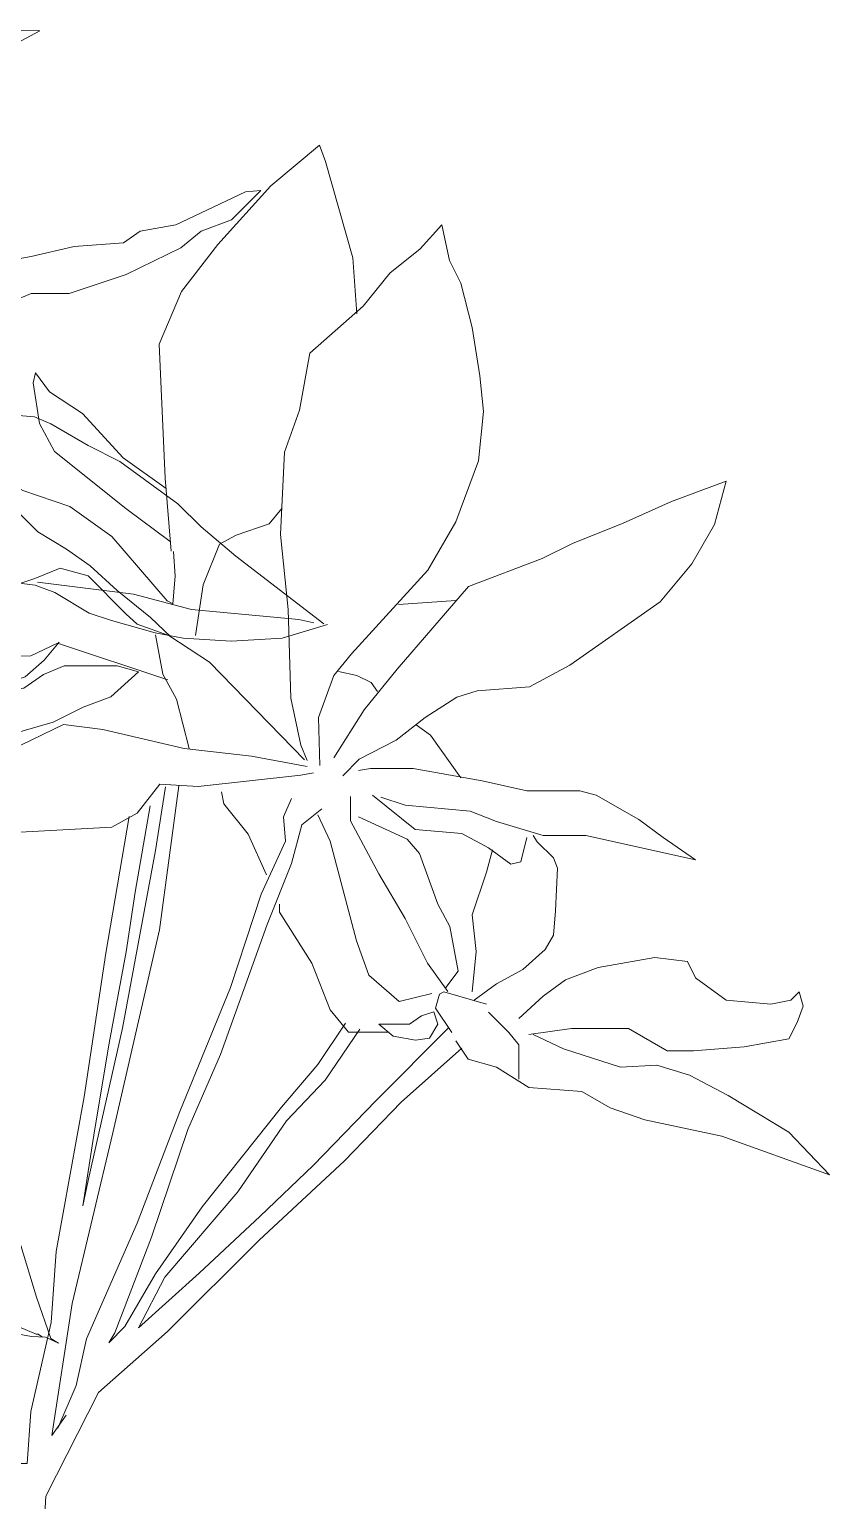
# Model space of a CAD drawing. Header units: millimetres. Extents: x -63086 to 144078, y -129912 to 13382.
# Drawn here: x 51541.1 to 51812.7, y -43729.7 to -43230.4 of the extents above; entities that cross this region are included whole.
import ezdxf

# ---------------------------------------------------------------- set-up
doc = ezdxf.new("R2010")
doc.units = ezdxf.units.MM
doc.layers.get('0').update_dxf_attribs({"lineweight": 0})
doc.layers.add('観葉植物', color=92, linetype='Continuous', lineweight=9)

# ---------------------------------------------------------------- blocks, each defined once
blk = doc.blocks.new('アンスリウム（CAD素材.com）')
at = {"color": 0, "linetype": 'ByBlock', "lineweight": -2}
for points in [[(393.28, 650.66), (363.37, 673.61), (351.55, 683.58), (343.67, 691.46), (323.96, 705.84), (313.29, 711.17), (300.54, 718.59), (294.98, 720.91), (275.73, 722.53), (265.77, 717.89), (259.74, 713.49), (252.55, 710.94), (242.35, 704.91), (222.64, 706.07)], [(252.55, 668.74), (263.91, 667.82), (295.21, 663.87), (301.93, 661.32), (313.53, 654.37), (321.18, 651.82), (336.01, 647.64), (345.52, 645.79), (361.75, 644.86), (379.14, 645.79), (394.44, 650.43)], [(296.04, 664.79), (328.68, 660.71), (348.34, 655.52), (384.69, 652.18), (389.89, 651.07)], [(284.74, 458.41), (295.76, 422.19), (300.54, 408.13), (303.15, 406.54), (298.8, 408.57), (294.02, 408.86), (280.83, 411.17)], [(216.71, 459.16), (223.52, 457.86), (227.29, 455.11), (229.9, 451.92), (235.55, 448.3), (243.95, 441.78), (249.03, 439.46), (264.39, 426.42), (280.76, 415.84), (295.54, 409.61), (296.26, 409.61), (297.71, 408.59)]]:
    blk.add_lwpolyline(points, dxfattribs=at)
blk = doc.blocks.new('パキラ2（CAD素材.com）')
at = {"color": 0, "linetype": 'ByBlock', "lineweight": -2}
for points in [[(-21.05, 1714.45), (-17.17, 1720.91), (-13.72, 1729.1), (-9.42, 1735.99), (0.92, 1742.02), (28.07, 1743.75), (75.46, 1743.32), (65.98, 1738.15), (51.76, 1732.12), (36.25, 1726.95), (12.56, 1723.5), (-16.31, 1710.57), (-21.48, 1707.56), (-24.93, 1672.23), (-27.43, 1641.8), (-30.53, 1614.5)], [(182.98, 1647.27), (181.69, 1666.22), (172.43, 1698.97), (170.36, 1704.48), (153.82, 1690.7), (135.89, 1670.7), (123.49, 1654.85), (115.9, 1636.93), (117.97, 1591.43), (120.04, 1566.61)], [(33.24, 1642.07), (40.99, 1654.13), (50.47, 1661.46), (60.38, 1664.47), (72.44, 1666.63), (87.09, 1670.07), (103.89, 1671.37), (109.5, 1675.24), (121.56, 1677.4), (145.25, 1688.6), (150.42, 1689.03), (140.52, 1679.12), (130.18, 1675.24), (123.28, 1669.64), (104.76, 1660.6), (85.37, 1654.13), (72.44, 1654.13), (63.4, 1650.26), (46.16, 1640.35), (31.94, 1636.47), (20.74, 1625.27), (10.4, 1620.1), (-18.46, 1607.6), (-27.94, 1599.85)], [(170.49, 1493.89), (170.06, 1510.26), (175.23, 1524.48), (181.26, 1531.8), (207.11, 1560.24), (216.59, 1576.61), (224.35, 1597.29), (226.07, 1614.09), (224.78, 1626.16), (222.19, 1642.53), (218.31, 1657.61), (214.44, 1665.36), (211.85, 1677.43), (204.53, 1669.24), (194.19, 1661.05), (185.14, 1649.85), (167.04, 1633.91), (163.6, 1614.52), (158.43, 1600.31), (157.13, 1572.3), (159.72, 1546.88), (160.58, 1516.72), (164.03, 1500.78), (166.18, 1495.61)], [(118.36, 1587.98), (103.71, 1598.32), (89.92, 1613.4), (78.72, 1620.73), (73.98, 1627.19), (73.12, 1623.74), (75.28, 1609.96), (80.45, 1600.48), (104.57, 1581.09), (119.65, 1569.89)], [(120.84, 1566.52), (121.38, 1558.17), (120.57, 1548.74), (118.69, 1549.82), (99.84, 1571.63), (85.57, 1581.86), (69.68, 1587.25), (55.95, 1595.06), (54.33, 1602.87)], [(39.77, 1599.13), (49.22, 1597.48), (57.56, 1589.4), (66.99, 1581.06), (74.8, 1573.25), (84.49, 1567.32), (92.57, 1561.67), (101.72, 1553.32), (113.03, 1544.17), (120.03, 1537.43)], [(178.25, 1490.44), (183.85, 1496.04), (196.34, 1502.51), (206.25, 1510.26), (217.02, 1517.15), (223.91, 1519.31), (241.58, 1520.6), (255.37, 1527.93), (285.96, 1549.47), (296.73, 1562.39), (304.48, 1575.75), (308.36, 1590.4), (289.83, 1583.5), (273.46, 1576.18), (256.23, 1569.29), (245.89, 1564.12), (220.9, 1554.64), (196.77, 1526.63), (185.57, 1512.85), (175.23, 1496.47)], [(128.27, 1538.01), (130.85, 1555.24), (136.45, 1569.03), (142.06, 1572.04), (153.26, 1575.92), (157.57, 1581.09)], [(118.83, 1522.97), (81.46, 1535.45), (72.42, 1531.14), (51.74, 1530.71), (56.04, 1546.65), (62.08, 1553.54), (73.71, 1557.42), (82.32, 1560.87), (91.8, 1558.28), (104.59, 1545.41), (108.45, 1541.88), (119.22, 1538.01), (133.01, 1528.96), (165.32, 1495.78)], [(197.2, 1548.61), (216.59, 1549.9)], [(126.11, 1499.66), (121.81, 1516.46), (117.22, 1524.95), (114.64, 1538.3)], [(25.25, 1498.93), (30.9, 1504.31), (39.52, 1509.16), (52.45, 1517.24), (59.72, 1520.47), (70.49, 1523.97), (76.95, 1529.62), (82.03, 1535.78)], [(22.56, 1488.16), (42.75, 1504.58), (58.64, 1514.01), (62.41, 1518.85), (69.95, 1520.2), (76.68, 1524.78), (83.68, 1527.74), (101.74, 1527.79), (108.95, 1525.68), (99.57, 1517.24), (90.14, 1513.74), (79.91, 1508.62), (59.45, 1502.7), (42.21, 1495.97), (26.33, 1483.31)], [(176.81, 1525.8), (183, 1524.46), (187.85, 1522.03), (190, 1519.07)], [(166.18, 1493.63), (147.23, 1497.08), (124.39, 1499.66), (96.82, 1506.12), (83.46, 1507.85), (69.24, 1500.95), (52.87, 1494.49), (32.19, 1482.43), (31.76, 1475.97), (38.22, 1475.54), (51.15, 1472.95), (68.81, 1471.23), (99.83, 1472.95), (108.45, 1477.69), (116.2, 1487.6), (129.13, 1486.74), (164.03, 1490.61), (168.34, 1491.48)], [(203.2, 1507.76), (208.04, 1504.26), (218.28, 1489.72)], [(191.14, 1483.21), (199.41, 1480.46), (221.47, 1478.39), (230.43, 1474.94), (246.29, 1470.12), (260.76, 1470.12), (297.99, 1461.85), (286.96, 1469.43), (278.69, 1475.63), (264.21, 1483.9), (258.7, 1485.28), (240.77, 1485.28), (225.61, 1488.73), (202.17, 1492.87), (187.69, 1492.87), (183.56, 1492.18)], [(122.62, 1486.99), (116.06, 1438.13), (100.2, 1369.19), (86.42, 1311.29), (79.52, 1266.48), (84.35, 1273.37)], [(118.09, 1486.63), (114.64, 1465.09), (103.44, 1404.77), (91.8, 1353.07), (90.08, 1344.45), (93.96, 1369.87), (98.92, 1399.62), (104.73, 1430.62), (107.75, 1450.87), (112.92, 1480.17)], [(152.32, 1456.77), (146.11, 1470.56), (137.84, 1480.9), (137.15, 1485.03)], [(213.94, 1417.2), (207.05, 1426.85), (199.47, 1442.02), (190.51, 1457.19), (180.86, 1475.11), (180.86, 1483.38)], [(188.38, 1483.9), (202.86, 1472.19), (218.71, 1470.81), (227.68, 1465.98), (235.26, 1460.47), (238.7, 1461.16), (240.77, 1469.43)], [(160.86, 1482.69), (158.11, 1476.49), (158.8, 1468.21), (150.52, 1450.29), (140.18, 1418.58), (122.95, 1376.53), (108.47, 1338.62), (91.24, 1299.33), (87.79, 1283.47), (81.59, 1269)], [(171.2, 1479.24), (164.31, 1473.73), (160.86, 1460.63), (152.59, 1439.95), (136.74, 1395.83), (125.71, 1370.33), (113.3, 1333.79), (100.89, 1301.39), (98.82, 1297.95), (104.34, 1303.46), (114.68, 1321.39), (130.53, 1344.13), (157.42, 1377.91), (169.83, 1392.39), (179.19, 1406.43)], [(24.41, 1474.42), (25.71, 1455.9), (31.87, 1420.27), (37.55, 1379.56), (45.8, 1340.33), (56.48, 1304.81), (64.66, 1272.5), (67.25, 1256.99), (71.12, 1256.99), (72.42, 1274.66), (79.31, 1304.81), (81.03, 1328.94), (90.51, 1381.5), (97.84, 1430.19), (105.72, 1476.6)], [(208.43, 1416.51), (197.4, 1413.76), (187.06, 1422.72), (182.92, 1434.44), (173.96, 1468.21), (169.83, 1477.18)], [(213.25, 1418.58), (217.39, 1424.1), (214.63, 1439.26), (210.5, 1446.85), (204.29, 1464.08), (200.16, 1468.9), (183.61, 1476.49)], [(222.85, 1414.28), (230.43, 1419.8), (239.39, 1424.62), (246.98, 1431.51), (249.73, 1436.34), (250.42, 1444.61), (251.11, 1459.09), (249.73, 1462.53), (244.22, 1468.05), (242.84, 1470.12)], [(229.05, 1465.29), (226.99, 1457.71), (222.16, 1443.23), (223.54, 1430.82), (222.16, 1417.04)], [(193.95, 1403.42), (180.17, 1403.42), (173.96, 1411), (167.76, 1426.85), (156.73, 1444.09), (156.73, 1446.85)], [(241.46, 1402.56), (255.94, 1404.63), (275.24, 1404.63), (288.34, 1397.05), (297.3, 1397.05), (314.53, 1398.43), (329.7, 1401.18), (332.46, 1406.7), (334.52, 1412.21), (333.14, 1417.04), (330.39, 1414.28), (323.49, 1412.9), (308.33, 1414.28), (297.99, 1421.86), (295.23, 1427.38), (284.2, 1428.76), (264.9, 1425.31), (253.87, 1421.17), (246.29, 1415.66), (238.02, 1408.08)], [(226.99, 1412.9), (212.51, 1417.04), (211.13, 1416.35), (209.75, 1411.52), (215.27, 1403.25)], [(190.51, 1406.17), (195.33, 1402.04), (202.91, 1400.66), (207.74, 1401.35), (210.5, 1406.17), (209.12, 1410.31), (204.98, 1408.93), (200.85, 1406.17), (190.51, 1406.17)], [(227.68, 1410.14), (234.57, 1403.25), (238.02, 1399.12), (238.02, 1387.4)], [(214.21, 1404.93), (189.54, 1380.25), (168.17, 1358.2), (150.25, 1340.96), (129.57, 1321.66), (108.89, 1303.05), (117.85, 1320.28), (142.67, 1349.23), (159.21, 1373.36), (172.31, 1387.15), (184.03, 1404.38)], [(242.84, 1402.56), (253.18, 1397.74), (272.48, 1391.53), (284.89, 1392.22), (295.92, 1388.78), (309.02, 1381.88), (329.7, 1369.47), (343.48, 1355), (306.95, 1368.09), (280.75, 1373.61), (269.04, 1377.75), (259.39, 1383.26), (241.46, 1384.64), (230.43, 1391.53), (220.78, 1394.29), (216.65, 1400.49)], [(218.63, 1397.96), (198.09, 1379.7), (178.79, 1359.71), (149.84, 1332.83), (118.81, 1301.81), (95.38, 1281.13), (77.45, 1245.97), (75.39, 1210.13), (71.25, 1167.39), (57.33, 1118.79), (44.83, 1092.68), (43.49, 1057.14), (41.61, 1005.39), (40.23, 955.07)]]:
    blk.add_lwpolyline(points, dxfattribs=at)

msp = doc.modelspace()

# ---------------------------------------------------------------- block references
at = {"layer": '観葉植物', "ltscale": 10}
for name, p in [('アンスリウム（CAD素材.com）', (51247.7883, -44082.8112)), ('パキラ2（CAD素材.com）', (51469.187, -44974.1142))]:
    msp.add_blockref(name, p, dxfattribs=at)

doc.saveas('drawing.dxf')
